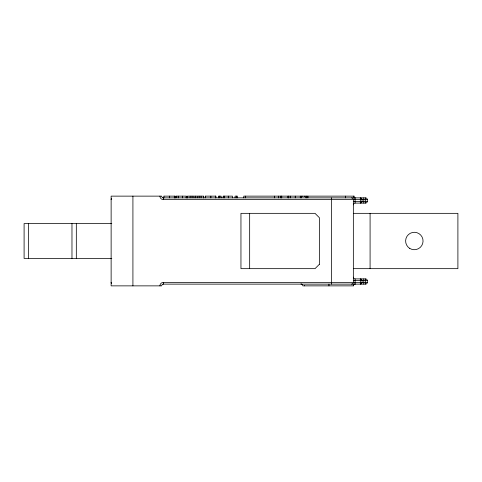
<?xml version="1.0" encoding="UTF-8"?>
<svg xmlns="http://www.w3.org/2000/svg" width="482" height="482" viewBox="0 0 482 482"><rect width="100%" height="100%" fill="white"/><g stroke="black" fill="none" stroke-linecap="round" stroke-linejoin="round"><path stroke-width="0.72" d="M353.348 277.156A1.741 1.741 0 0 0 355.089 278.903L355.089 284.121L353.836 284.663L353.348 285.868L302.81 285.868A1.741 1.741 0 0 0 301.069 284.127L301.069 283.663M164.007 196.132L174.43 196.132M176.195 196.132L186.088 196.132L186.088 197.873M190.161 196.132L193.68 196.132M197.445 196.132L203.38 196.132L203.38 197.873M205.368 196.132L215.791 196.132M218.828 196.132L220.78 196.132M223.244 196.132L232.481 196.132L232.481 197.873M162.94 197.873L365.543 197.873A1.741 1.741 0 0 1 367.29 199.614L367.29 201.356A1.741 1.741 0 0 1 365.543 203.097L355.089 203.097A1.741 1.741 0 0 0 353.348 204.844M111.679 199.614L111.131 199.614A1.741 1.741 0 0 1 111.601 198.427M159.922 196.132A3.482 3.482 0 0 0 163.41 199.614L367.284 199.614M353.354 201.356L367.284 201.356M353.348 213.339L457.9 213.339L457.9 268.661L353.348 268.661M111.806 223.576L24.1 223.576L24.1 258.424L111.806 258.424M355.089 278.903L365.543 278.903A1.741 1.741 0 0 1 367.29 280.645L367.29 282.386A1.741 1.741 0 0 1 365.543 284.127L162.94 284.127M353.354 280.645L367.284 280.645M111.679 282.386L111.131 282.386A1.741 1.741 0 0 0 111.601 283.573M159.922 285.868A3.482 3.482 0 0 1 163.41 282.386L367.284 282.386M355.089 203.097L355.089 197.879L354.059 197.536M353.36 196.349L353.372 196.433A1.741 1.741 0 0 1 353.348 196.132L353.348 196.132M370.086 213.339L370.086 268.661M365.543 197.879L365.543 203.097M365.543 278.903L365.543 284.121M363.802 197.879L363.802 203.097M363.802 278.903L363.802 284.121M354.216 197.873L354.216 196.132L243.784 196.132L243.784 197.873M353.348 284.374L353.348 285.868A1.741 1.741 0 0 1 355.089 284.127M345.504 196.132L345.504 197.873M331.568 197.879L331.568 284.121M328.953 284.133L328.953 285.868M307.914 196.132L307.914 197.873M306.805 196.132L306.805 197.873M305.943 196.132L305.943 197.873M301.401 196.132L301.401 197.873M300.292 196.132L300.292 197.873M295.273 196.132L295.273 197.873M290.218 196.132L290.218 197.873M288.254 196.132L288.254 197.873M288.055 196.132L288.055 197.873M281.741 196.132L281.741 197.873M281.06 196.132L281.06 197.873M280.879 196.132L280.879 197.873M278.674 196.132L278.674 197.873M274.499 196.132L274.499 197.873M249.664 213.339L249.664 268.661M245.525 196.132L245.525 197.873M237.397 197.873L237.397 196.132L235.059 196.132L235.059 197.873M236.535 196.132L236.535 197.873M228.311 196.132L228.311 197.873M224.359 196.132L224.359 197.873M223.142 196.132L223.142 197.873M221.148 196.132L221.148 197.873M219.756 196.132L219.756 197.873M218.4 196.132L218.4 197.873M215.858 196.132L215.858 197.873M215.695 196.132L215.695 197.873M210.869 196.132L210.869 197.873M205.266 196.132L205.266 197.873M203.699 196.132L203.699 197.873M201.066 196.132L201.066 197.873M199.102 196.132L199.102 197.873M197.162 197.873L197.162 196.132L193.981 196.132L193.981 197.873M195.547 196.132L195.547 197.873M192.035 196.132L192.035 197.873M190.059 197.873L190.059 196.132L187.769 196.132L187.769 197.873M187.426 196.132L187.426 197.873M186.45 196.132L186.45 197.873M182.395 196.132L182.395 197.873M178.226 196.132L178.226 197.873M176.057 196.132L176.057 197.873M175.737 196.132L175.737 197.873M174.496 196.132L174.496 197.873M174.327 196.132L174.327 197.873M169.501 196.132L169.501 197.873M163.904 196.132L163.904 197.873M163.41 199.614L163.41 197.879A1.741 1.741 0 0 1 161.669 196.132L111.131 196.132L111.131 285.868L161.669 285.868A1.741 1.741 0 0 1 163.41 284.127L163.41 282.386M132.918 196.132L132.918 285.868M76.325 223.576L76.325 258.424M71.975 223.576L71.975 258.424M28.45 223.576L28.45 258.424M351.607 197.873A1.741 1.741 0 0 1 353.348 199.614L353.348 282.386A1.741 1.741 0 0 1 351.607 284.127M355.089 197.873A1.741 1.741 0 0 1 354.005 197.493M302.81 196.132A1.741 1.741 0 0 1 302.792 196.391M304.558 196.132A3.482 3.482 0 0 1 304.54 196.445M304.54 285.555A3.482 3.482 0 0 1 304.558 285.868M319.367 264.305L315.011 268.661L240.952 268.661L240.952 213.339L315.011 213.339L319.367 217.695L319.367 264.305M362.06 201.356L362.06 199.614A1.741 1.741 0 0 0 360.319 197.873L360.319 203.097A1.741 1.741 0 0 0 362.06 201.356M362.06 282.386L362.06 280.645A1.741 1.741 0 0 0 360.319 278.903L360.319 284.121A1.741 1.741 0 0 0 362.06 282.386M409.706 248.381A8.712 8.712 0 0 0 423.045 241.319A8.712 8.712 0 0 0 410.26 233.3A8.712 8.712 0 0 0 409.706 248.381"/></g></svg>
